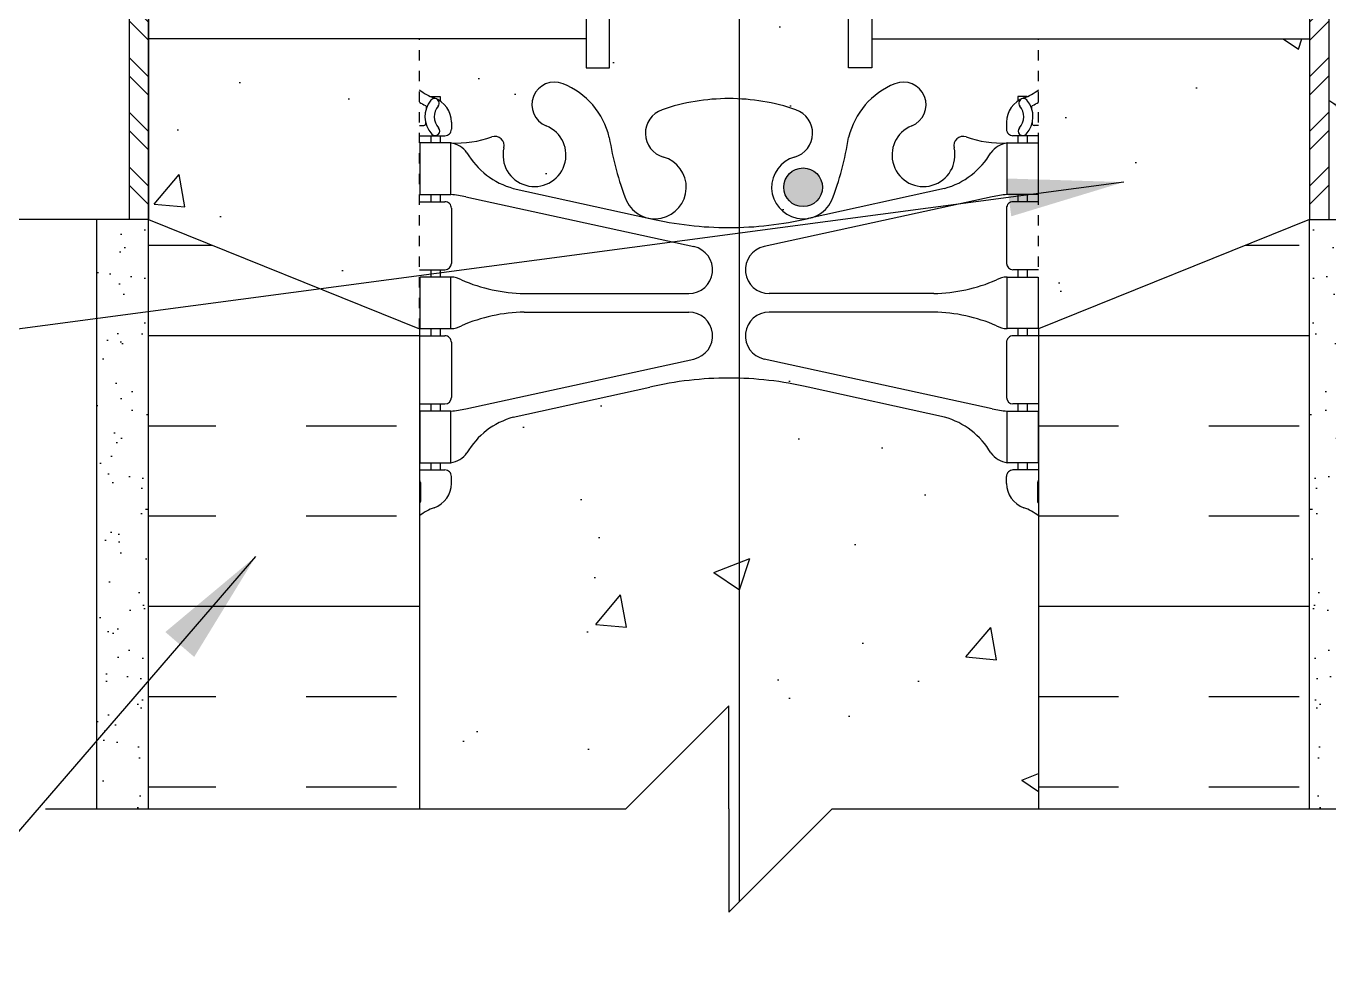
# Model space of a CAD drawing. Header units: inches. Extents: x 98.7 to 149.2, y 191.1 to 275.7.
# Drawn here: x 117.13 to 129.76, y 211.6 to 220.79 of the extents above; entities that cross this region are included whole.
import ezdxf

# ---------------------------------------------------------------- set-up
doc = ezdxf.new("R2010")
doc.units = ezdxf.units.IN
doc.header["$LTSCALE"] = 0.5
doc.header["$MEASUREMENT"] = 0
doc.linetypes.add('DASHED2', pattern=[0.375, 0.25, -0.125])
for name, color, linetype in [('HATCH', 12, 'Continuous'), ('line25', 2, 'Continuous'), ('LINE3', 3, 'Continuous'), ('LINE50', 5, 'Continuous'), ('LINE9', 9, 'Continuous'), ('TEXT', 4, 'Continuous'), ('Web_Edge', 9, 'Continuous')]:
    doc.layers.add(name, color=color, linetype=linetype)
doc.styles.add('DIM', font='romans.shx', dxfattribs={"width": 0.7})
doc.dimstyles.new('ext_12', dxfattribs={"dimscale": 12, "dimtxt": 0.09375, "dimasz": 0.09375, "dimexe": 0.09375, "dimexo": 0.0625, "dimgap": 0.0625, "dimtad": 1, "dimdec": 1, "dimzin": 3, "dimdsep": 46, "dimlunit": 4, "dimtxsty": 'DIM', "dimcen": 0.09, "dimdle": 0.09375, "dimclrt": 4, "dimadec": 0, "dimazin": 0, "dimtfac": 1, "dimtdec": 1, "dimtmove": 2, "dimatfit": 3, "dimfxl": 1, "dimfrac": 2, "dimtolj": 1, "dimtzin": 0, "dimarcsym": 0})
pattern_1 = [(310, (11.05071330059073, 461.3492498301411), (3.586300913003767, 0.3137606749129755), [0.375, -4.125]), (5.000000000000005, (11.05071330059073, 461.3492498301411), (-0.693756668065, -3.760960668500059), [0.3, -3.3]), (259.5486000000001, (11.34957170059076, 461.3753965301411), (2.892546908570108, -3.447197710304768), [0.3187009499999999, -3.505710559999999]), (313.8158, (11.05071330059073, 460.3492498301411), (5.336205243128222, 0.8275950716450904), [0.5624999999999997, -6.187499999999997]), (263.3644, (11.49539702559073, 460.4182163651411), (4.673313527743517, -4.870589354502209), [0.47805144, -5.258565]), (8.815800000000008, (11.05071330059073, 460.3492498301411), (4.673309725668136, -4.870593004626623), [0.45, -4.95]), (339, (11.55071330059073, 460.5992498301411), (2.984535260592308, 2.013094453326694), [0.3749999999999998, -4.124999999999997]), (33.99999999999999, (11.55071330059073, 460.5992498301411), (1.216576659607909, -3.625750225234265), [0.3, -3.3]), (288.5486, (11.79942446559076, 460.7670078601411), (4.20111314290745, -1.612652483549762), [0.31870095, -3.50571056]), (322.5, (11.05071330059073, 461.3492498301411), (0.06079927658645334, -1.664469269156557), [0, -3.26, 0, -3.35, 0, -3.3125]), (352.5, (11.05071330059073, 461.3492498301411), (1.315347687210743, -1.972058559411801), [0, -1.91, 0, -3.185, 0, -1.2625]), (32.50000000000003, (9.93571330059072, 461.3492498301411), (2.669112180862045, 0.112774358671899), [0, -1.25, 0, -3.9, 0, -5.175]), (42.50000000000002, (9.43571330059072, 461.3492498301411), (2.915930846711931, -0.5005249116615882), [0, -1.624999999999999, 0, -2.589999999999999, 0, -3.674999999999998])]
pattern_2 = [(49.99999999999999, (0, 0), (3.586300913003767, -0.3137606749129755), [0.375, -4.125]), (355, (0, 0), (-0.693756668065, 3.760960668500059), [0.3, -3.3]), (100.45144446, (0.298858405, -0.02614672), (2.89254423363556, 3.447199954843147), [0.3187009599999999, -3.505710559999999]), (46.18420000000001, (0, 1), (5.336206653357862, -0.8275964039653827), [0.5625, -6.1875]), (96.63563549, (0.444683725, 0.931033465), (4.673309728371142, 4.870593003872752), [0.47805171, -5.258568799999999]), (351.1841639899999, (0, 1), (4.673309725273866, 4.870593001349951), [0.45, -4.950000005]), (21, (0.5, 0.75), (2.984535260592308, -2.013094453326694), [0.375, -4.125]), (326.0000000000001, (0.5, 0.75), (1.216576659607909, 3.625750225234265), [0.3, -3.3]), (71.45144474, (0.74871127, 0.58224213), (4.201111883649856, 1.612655764031769), [0.31870095, -3.50571056]), (37.50000000000001, (0, 0), (0.06079927658645334, 1.664469269156557), [0, -3.26, 0, -3.35, 0, -3.3125]), (7.499999999999999, (0, 0), (1.315347687210743, 1.972058559411801), [0, -1.91, 0, -3.185, 0, -1.2625]), (327.5, (-1.115, 0), (2.669112180862045, -0.1127743586718988), [0, -1.25, 0, -3.9, 0, -5.175]), (317.5, (-1.615, 0), (2.915930846711931, 0.5005249116615886), [0, -1.625, 0, -2.59, 0, -3.675])]

msp = doc.modelspace()

# ---------------------------------------------------------------- hatches: boundary and pattern name
at = {"layer": 'HATCH'}
h = msp.add_hatch(dxfattribs=at)
h.set_pattern_fill('AR-CONC', color=256, scale=0.5)
h.set_pattern_definition(pattern_2)
h.paths.add_polyline_path([(126.9443698248143, 216.0425707072521, 0.0824145898443823), (126.8010328713449, 216.1216771838213, -0.3178372451770548), (126.6343662046816, 216.3573794442022), (126.6343662046779, 216.4248794442123, -0.4142135623888804), (126.6968662046779, 216.4873794442157), (126.7443662044634, 216.4873794442157), (126.744366204468, 216.5573794442157), (126.6393662046861, 216.5573794442157, -0.1889729320645499), (126.4834971289979, 216.6522239326051, 0.1963228336437672), (126.0343662046377, 216.9984836527332), (124.7125106358064, 217.288979218988, 0.05779469062714023), (123.9443698248138, 217.3780657090809, 0.05779469062707421), (123.1762290138221, 217.288979218988), (121.8543734449908, 216.9984836527332, 0.196322833643802), (121.4052425206306, 216.652223932605, -0.1889729320644558), (121.2493734449423, 216.5573794442157), (121.1443734451605, 216.5573794442157), (121.144373445165, 216.4873794442157), (121.1918734449505, 216.4873794442157, -0.4142135623888804), (121.2543734449505, 216.4248794442123), (121.2543734449469, 216.3573794442022, -0.3178372451770811), (121.0877067782836, 216.1216771838213, 0.08241458984436822), (120.9443698248142, 216.0425707072521), (120.9443698248142, 213.2019589700161), (122.9443698248143, 213.2019589700161), (123.9443698248143, 214.2019589700161), (123.9443698248143, 213.2019589700161), (123.9443698248143, 212.2019589700161), (124.9443698248143, 213.2019589700161), (126.9443698248142, 213.2019589700161)])
h.paths.add_polyline_path([(126.9443698248143, 223.9734268070496), (126.9443698248143, 224.3502252183188, 0.0643975703405397), (126.8343662047005, 224.4161847435825), (126.7443662046999, 224.4161847435756), (126.7443662046972, 224.4579108034997, -0.2490694201798125), (126.6343662046811, 224.6650339552692), (126.6343662046775, 224.7325339552793, -0.4142135623889448), (126.6968662046775, 224.7950339552827), (126.7443662046753, 224.7950339552827), (126.7443662046708, 224.8650339552827), (126.6393662046858, 224.8650339552827, 0.1004604156418832), (126.2456677346196, 224.8078711994355, -0.6014354320991795), (126.1261642643937, 224.9127545418588, 2.182094824738531), (125.7160841105287, 224.6998451104097, -1), (125.5526555390998, 224.291322036348, -0.2443795113558914), (125.104247666293, 224.8120789407989, 0.05315652255487449), (124.9384082120758, 225.4261605727139, 1.55313178692264), (124.580178112751, 225.0018558810673, -0.735592542234827), (124.5929629831859, 224.5438093039273, -0.08275514747013651), (123.9443698248142, 224.4357202201476, -0.082755147470137), (123.2957766664425, 224.5438093039273, -0.7355925422305362), (123.3085615368777, 225.0018558810665, 1.553131786917632), (122.9503314375526, 225.4261605727138, 0.05315652255485272), (122.7844919833355, 224.8120789407991, -0.2443795113559848), (122.3360841105285, 224.291322036348, -1), (122.1726555390998, 224.6998451104096, 2.182094824737379), (121.7625753852346, 224.9127545418587, -0.6014354321001574), (121.6430719150083, 224.8078711994357, 0.1004604156417333), (121.2493734449426, 224.8650339552827), (121.1443734449577, 224.8650339552827), (121.1443734449531, 224.7950339552827), (121.191873444951, 224.7950339552827, -0.4142135623889448), (121.254373444951, 224.7325339552793), (121.2543734449473, 224.6650339552692, -0.2490694201798239), (121.1443734449313, 224.4579108034997), (121.1443734449286, 224.4161847435756), (121.054373444928, 224.4161847435825, 0.06439757034050518), (120.9443698248142, 224.3502252183189), (120.9443698248142, 223.9734268070496), (120.9443698248142, 221.1649590651141), (122.5588777324505, 221.1649590651141), (122.5588777324505, 221.4435730038553), (122.785499396465, 221.4435730038553), (122.785499396465, 220.9149590651141), (122.785499396465, 220.3863451263728), (122.5588777324505, 220.3863451263728), (122.5588777324505, 220.6649590651141), (120.9443698248142, 220.6649590651141), (120.9443698248142, 220.1721881811793, 0.06439757034052378), (121.054373444928, 220.1062286559157), (121.1443734449286, 220.1062286559225), (121.1443734449313, 220.0645025959984, -0.2490694201798126), (121.2543734449473, 219.8573794442289), (121.254373444951, 219.7898794442189, -0.414213562388949), (121.191873444951, 219.7273794442155), (121.1443734449531, 219.7273794442155), (121.1443734449577, 219.6573794442155), (121.2493734449426, 219.6573794442155, 0.1004604156419465), (121.6430719150092, 219.7145422000627, -0.6014354320982384), (121.7625753852348, 219.6096588576393, 2.182094824738583), (122.1726555390998, 219.8225682890885, -1), (122.3360841105287, 220.2310913631501, -0.2443795113558729), (122.7844919833355, 219.7103344586993, 0.05315652255488424), (122.9503314375526, 219.0962528267842, 1.553131786922514), (123.3085615368774, 219.5205575184308, -0.7355925422348231), (123.2957766664425, 219.9786040955708, -0.08275514747013649), (123.9443698248142, 220.0866931793505, -0.08275514747013699), (124.5929629831859, 219.9786040955708, -0.7355925422305407), (124.5801781127508, 219.5205575184316, 1.553131786917259), (124.9384082120758, 219.0962528267842, 0.05315652255488424), (125.104247666293, 219.7103344586993, -0.2443795113559009), (125.5526555390999, 220.2310913631501, -1), (125.7160841105287, 219.8225682890885, 2.182094824737411), (126.1261642643939, 219.6096588576394, -0.6014354320990096), (126.2456677346198, 219.7145422000625, 0.1004604156418062), (126.6393662046858, 219.6573794442155), (126.7443662046708, 219.6573794442155), (126.7443662046753, 219.7273794442155), (126.6968662046775, 219.7273794442155, -0.414213562388949), (126.6343662046775, 219.7898794442189), (126.6343662046811, 219.8573794442289, -0.2490694201798239), (126.7443662046972, 220.0645025959984), (126.7443662046999, 220.1062286559225), (126.8343662047004, 220.1062286559157, 0.0643975703405423), (126.9443698248143, 220.1721881811793), (126.9443698248143, 220.6649590651141), (125.329861917178, 220.6649590651141), (125.329861917178, 220.3863451263728), (125.1032402531635, 220.3863451263728), (125.1032402531635, 220.9149590651141), (125.1032402531635, 221.4435730038553), (125.329861917178, 221.4435730038553), (125.329861917178, 221.1649590651141), (126.9443698248143, 221.1649590651141)])
h.paths.add_polyline_path([(129.5693698248142, 222.9149590651141), (126.9443698248143, 223.9734268070496), (126.9443698248143, 221.1649590651141), (129.5693698248142, 221.1649590651141)])
h.paths.add_polyline_path([(120.9443698248142, 220.6649590651141), (118.3193698248143, 220.6649590651141), (118.3193698248143, 218.9149590651141), (120.9421672846424, 217.8573794442156), (120.9443698248142, 217.8573794442156)])
h.paths.add_polyline_path([(120.9443698248142, 223.9734268070496), (118.3193698248143, 222.9149590651141), (118.3193698248143, 221.1649590651141), (120.9443698248142, 221.1649590651141)])
h.paths.add_polyline_path([(126.9443698248143, 234.0425707072521, 0.08241458984437525), (126.8010328713449, 234.1216771838213, -0.3178372451770518), (126.6343662046816, 234.3573794442022), (126.6343662046779, 234.4248794442123, -0.4142135623888782), (126.6968662046779, 234.4873794442157), (126.7443662044634, 234.4873794442157), (126.744366204468, 234.5573794442157), (126.6393662046861, 234.5573794442157, -0.1889729320647481), (126.4834971289978, 234.6522239326052, 0.1963228336436824), (126.0343662046377, 234.9984836527332), (124.7125106358063, 235.288979218988, 0.05779469062713679), (123.9443698248138, 235.3780657090809, 0.05779469062708183), (123.176229013822, 235.288979218988), (121.8543734449908, 234.9984836527332, 0.1963228336438104), (121.4052425206306, 234.652223932605, -0.188972932064463), (121.2493734449423, 234.5573794442157), (121.1443734451605, 234.5573794442157), (121.144373445165, 234.4873794442157), (121.1918734449505, 234.4873794442157, -0.414213562388899), (121.2543734449505, 234.4248794442123), (121.2543734449469, 234.3573794442022, -0.3178372451770845), (121.0877067782836, 234.1216771838213, 0.08241458984436272), (120.9443698248142, 234.0425707072521), (120.9443698248142, 228.479842692246, 0.08241458984436462), (121.0877067782835, 228.4007362156768, -0.3178372451770609), (121.2543734449469, 228.1650339552959), (121.2543734449505, 228.0975339552858, -0.4142135623888782), (121.1918734449505, 228.0350339552825), (121.144373445165, 228.0350339552825), (121.1443734451605, 227.9650339552824), (121.2493734449423, 227.9650339552824, -0.1889729320647464), (121.4052425206307, 227.8701894668929, 0.1963228336436939), (121.8543734449908, 227.5239297467649), (123.176229013822, 227.2334341805101, 0.05779469062714765), (123.9443698248147, 227.1443476904172, 0.05779469062707415), (124.7125106358064, 227.2334341805101), (126.0343662046377, 227.5239297467649, 0.1963228336438623), (126.483497128998, 227.8701894668933, -0.1889729320642814), (126.6393662046861, 227.9650339552824), (126.744366204468, 227.9650339552824), (126.7443662044634, 228.0350339552825), (126.6968662046779, 228.0350339552825, -0.4142135623888886), (126.6343662046779, 228.0975339552858), (126.6343662046816, 228.1650339552959, -0.3178372451770811), (126.8010328713449, 228.4007362156768, 0.08241458984438943), (126.9443698248143, 228.479842692246)])
h.paths.add_polyline_path([(124.9131198248142, 240.258709065114), (124.148999923225, 240.258709065114, 0.4775643572532454), (123.897875327784, 240.2413907543616, 0.2462060209678243), (123.7397397264035, 240.3231402044984), (123.7397397264035, 240.258709065114), (122.9756198248143, 240.258709065114), (122.9756198248143, 237.0526584887756, 1.42045878805429), (123.3085615368774, 237.5205575184308, -0.7355925422348184), (123.2957766664425, 237.9786040955708, -0.08275514747013687), (123.9443698248142, 238.0866931793505, -0.08275514747013701), (124.5929629831859, 237.9786040955708, -0.7355925422305466), (124.5801781127508, 237.5205575184316, 1.420458788048563), (124.9131198248142, 237.0526584887757)])
h.paths.add_polyline_path([(126.9443698248142, 238.758709065114), (126.9131198248142, 238.758709065114), (126.9131198248142, 240.258709065114), (125.4131198248142, 240.258709065114), (125.4131198248142, 238.1572555801675, -0.05312495941469512), (125.5526555390999, 238.2310913631501, -1), (125.7160841105287, 237.8225682890885, 2.182094824737415), (126.1261642643939, 237.6096588576394, -0.6014354321551346), (126.2456677346333, 237.7145422000577, 0.1004604156381806), (126.6393662046858, 237.6573794442155), (126.7443662046708, 237.6573794442155), (126.7443662046753, 237.7273794442155), (126.6968662046775, 237.7273794442155, -0.4142135623889656), (126.6343662046775, 237.7898794442189), (126.6343662046811, 237.8573794442289, -0.2490694201798201), (126.7443662046972, 238.0645025959984), (126.7443662046999, 238.1062286559225), (126.8343662047004, 238.1062286559157, 0.06439757034051131), (126.9443698248142, 238.1721881811793)])
h.paths.add_polyline_path([(122.4756198248143, 240.258709065114), (120.9756198248143, 240.258709065114), (120.9756198248143, 238.758709065114), (120.9443698248142, 238.758709065114), (120.9443698248142, 238.1721881811793, 0.06439757034050582), (121.054373444928, 238.1062286559157), (121.1443734449286, 238.1062286559225), (121.1443734449313, 238.0645025959984, -0.2490694201798088), (121.2543734449473, 237.8573794442289), (121.254373444951, 237.7898794442189, -0.4142135623889448), (121.191873444951, 237.7273794442155), (121.1443734449531, 237.7273794442155), (121.1443734449577, 237.6573794442155), (121.2493734449426, 237.6573794442155, 0.1004604156419608), (121.6430719150092, 237.7145422000627, -0.6014354320980123), (121.7625753852348, 237.6096588576394, 2.182094824738604), (122.1726555390998, 237.8225682890885, -1), (122.3360841105287, 238.2310913631501, -0.05312495941467182), (122.4756198248143, 238.1572555801675)])
h.paths.add_polyline_path([(124.148999923225, 242.258709065114), (124.398999923225, 242.258709065114, -0.4142135623730991), (124.648999923225, 242.008709065114), (124.648999923225, 241.008709065114, 0.4142135623730951), (124.898999923225, 240.758709065114), (124.9633447574926, 240.758709065114), (124.9633447574926, 242.258709065114), (125.6343683059158, 242.2755835733841, -0.09542312720989782), (125.5526555390999, 242.291322036348, -0.2443795113559903), (125.1042476662929, 242.8120789407991, 0.0531565225548658), (124.9384082120758, 243.426160572714, 1.553131786922428), (124.580178112751, 243.0018558810673, -0.735592542234818), (124.5929629831859, 242.5438093039273, -0.08275514747013699), (123.9443698248142, 242.4357202201476, -0.08275514747013701), (123.2957766664425, 242.5438093039273, -0.7355925422305273), (123.3085615368777, 243.0018558810665, 1.553131786912529), (122.9503314375532, 243.4261605727153, 0.05315652255498274), (122.7844919833355, 242.8120789407991, -0.2443795113559918), (122.3360841105285, 242.291322036348, -0.09542312720996793), (122.2543713437126, 242.2755835733841), (122.9253948921359, 242.258709065114), (122.9253948921359, 240.758709065114), (122.9897397264035, 240.758709065114, 0.4142135623730788), (123.2397397264035, 241.008709065114), (123.2397397264035, 242.008709065114, -0.4142135623730951), (123.4897397264035, 242.258709065114), (123.7397397264035, 242.258709065114), (123.7397397264035, 240.3231402044984, -0.2462060209678262), (123.897875327784, 240.2413907543616, -0.4775643572532479), (124.148999923225, 240.258709065114)])
h.paths.add_polyline_path([(126.6343662046811, 242.6650339552692), (126.6343662046775, 242.7325339552793, -0.4142135623889448), (126.6968662046775, 242.7950339552827), (126.7443662046753, 242.7950339552827), (126.7443662046708, 242.8650339552827), (126.6393662046859, 242.8650339552827, 0.1004604156418766), (126.2456677346196, 242.8078711994355, -0.6014354320992575), (126.1261642643937, 242.9127545418588, 2.182094824738543), (125.7160841105287, 242.6998451104097, -0.8257785054200651), (125.6343683059157, 242.2755835733842), (126.9443698248142, 242.2737873549822), (126.9443698248142, 242.3502252183189, 0.06439757034050518), (126.8343662047004, 242.4161847435825), (126.7443662046999, 242.4161847435756), (126.7443662046972, 242.4579108034997, -0.2490694201798088)])
h.paths.add_polyline_path([(122.1726555390998, 242.6998451104096, 2.182094824737177), (121.7625753852346, 242.9127545418587, -0.6014354320336183), (121.6430719150244, 242.80787119943, 0.1004604156460294), (121.2493734449426, 242.8650339552827), (121.1443734449577, 242.8650339552827), (121.1443734449531, 242.7950339552827), (121.191873444951, 242.7950339552827, -0.4142135623889448), (121.254373444951, 242.7325339552793), (121.2543734449473, 242.6650339552692, -0.2490694201798201), (121.1443734449313, 242.4579108034997), (121.1443734449286, 242.4161847435756), (121.054373444928, 242.4161847435825, 0.06439757034051412), (120.9443698248142, 242.3502252183189), (120.9443698248142, 242.2586953879503), (122.2543713437127, 242.2755835733841, -0.8257785054196879)])
h.paths.add_polyline_path([(126.9443698248142, 251.7587090651139), (125.1631198248142, 251.7587090651139), (124.1631198248142, 250.758709065114), (124.1631198248142, 252.758709065114), (123.1631198248142, 251.7587090651139), (120.9443698248142, 251.7587090651139), (120.9443698248142, 246.479842692246, 0.08241458984437101), (121.0877067782835, 246.4007362156768, -0.3178372451770563), (121.2543734449469, 246.1650339552959), (121.2543734449505, 246.0975339552858, -0.4142135623888782), (121.1918734449505, 246.0350339552825), (121.144373445165, 246.0350339552825), (121.1443734451605, 245.9650339552824), (121.2493734449423, 245.9650339552824, -0.1889729320651229), (121.4052425206309, 245.8701894668926, 0.196322833643568), (121.8543734449908, 245.5239297467649), (123.1762290138222, 245.2334341805101, 0.05779469062712857), (123.9443698248147, 245.1443476904172, 0.05779469062706464), (124.7125106358063, 245.2334341805101), (126.0343662046376, 245.5239297467649, 0.1963228336438657), (126.483497128998, 245.8701894668933, -0.1889729320642901), (126.6393662046861, 245.9650339552824), (126.744366204468, 245.9650339552824), (126.7443662044634, 246.0350339552825), (126.6968662046779, 246.0350339552825, -0.4142135623888554), (126.6343662046779, 246.0975339552858), (126.6343662046816, 246.1650339552959, -0.3178372451770807), (126.8010328713449, 246.4007362156768, 0.08241458984436265), (126.9443698248142, 246.479842692246)])
h.paths.add_polyline_path([(126.4834971289995, 255.1497262979673, 0.1963228336450095), (126.0343662046373, 255.4959860180983), (124.7125106358049, 255.7864815843533, 0.0577946906270224), (123.9443698248138, 255.8755680744458, 0.05779469062691979), (123.1762290138241, 255.7864815843534), (121.8543734449913, 255.4959860180983, 0.1963228336442205), (121.4052425206301, 255.1497262979694, -0.1889729320639525), (121.2493734449421, 255.0548818095806), (121.1443734451605, 255.0548818095806), (121.144373445165, 254.9848818095806), (121.1918734449505, 254.9848818095806, -0.4142135623888782), (121.2543734449505, 254.9223818095772), (121.2543734449469, 254.8548818095671, -0.3178372451770296), (121.0877067782835, 254.6191795491863, 0.08241458984439366), (120.9443698248142, 254.5400730726171), (120.9443698248142, 254.2587090651139), (123.1631198248142, 254.2587090651139), (124.1631198248142, 255.258709065114), (124.1631198248142, 253.258709065114), (125.1631198248142, 254.2587090651139), (126.9443698248142, 254.2587090651139), (126.9443698248142, 254.5400730726171, 0.08241458984434717), (126.8010328713449, 254.6191795491863, -0.3178372451770528), (126.6343662046816, 254.8548818095671), (126.6343662046779, 254.9223818095772, -0.4142135623888782), (126.6968662046779, 254.9848818095806), (126.7443662044634, 254.9848818095806), (126.744366204468, 255.0548818095806), (126.6393662046863, 255.0548818095806, -0.1889729320616223)])
h = msp.add_hatch(dxfattribs=at)
h.set_pattern_fill('ANSI32', color=256, style=0)
h.set_pattern_definition([(135, (507.024876870409, -7.71796679681114), (0.2651650429449553, 0.2651650429449554), []), (135, (506.8481001754091, -7.71796679681114), (0.2651650429449553, 0.2651650429449554), [])])
h.paths.add_polyline_path([(118.1318698248144, 222.9149590651142), (118.3193698248142, 222.9149590651141), (118.3193698248143, 218.9149590651141), (118.1318698248144, 218.9149590651142)])
h = msp.add_hatch(dxfattribs=at)
h.set_pattern_fill('ANSI32', color=256, style=0)
h.set_pattern_definition([(45, (-259.1361372207805, -7.71796679681114), (-0.2651650429449553, 0.2651650429449554), []), (45, (-258.9593605257805, -7.71796679681114), (-0.2651650429449553, 0.2651650429449554), [])])
h.paths.add_polyline_path([(129.7568698248141, 222.9149590651142), (129.5693698248143, 222.9149590651141), (129.5693698248142, 218.9149590651141), (129.7568698248141, 218.9149590651142)])
h = msp.add_hatch(dxfattribs=at)
h.set_pattern_fill('AR-CONC', color=256, scale=0.5)
h.set_pattern_definition(pattern_2)
h.paths.add_polyline_path([(129.5693698248142, 218.9149590651141), (129.5693698248142, 220.6649590651141), (126.9443698248143, 220.6649590651141), (126.9443698248143, 217.8564913231786)])
h = msp.add_hatch(dxfattribs=at)
h.set_pattern_fill('AR-CONC', color=256, scale=0.5, style=0)
h.set_pattern_definition(pattern_1)
h.paths.add_polyline_path([(124.0593706981283, 218.7332085324385, -0.3501185223220457), (124.4475516429955, 219.2214793706414, 0.05309424434847129), (124.8980927961579, 219.3766232387921), (124.9370857868971, 219.3948719584579), (124.937085786897, 218.359017844002), (124.4343698248137, 218.359017844002, -0.4135815914070644)])
h = msp.add_hatch(dxfattribs=at)
h.set_pattern_fill('AR-SAND', color=256, scale=0.25, style=0)
h.set_pattern_definition([(142.5, (507.2123768704089, -10.21546916217613), (0.01574833952740204, 0.4817059422532897), [0, -0.38, 0, -0.425, 0, -0.40625]), (172.5, (507.2123768704089, -10.21546916217613), (-0.4424441763169318, 0.7055365163074351), [0, -0.205, 0, -0.3425, 0, -0.13125]), (212.5, (507.5198768704089, -10.21546916217613), (-0.7785354654378738, 0.001414763384241124), [0, -0.125, 0, -0.45, 0, -0.5875]), (222.5, (507.5198768704089, -10.21546916217613), (-0.7515316511430733, 0.2194188912335623), [0, -0.0625, 0, -0.295, 0, -0.3375])])
h.paths.add_polyline_path([(117.8193698248142, 218.9149590651141), (118.3193698248125, 218.9149590651148), (118.3193698248143, 213.2019589700161), (117.8193698248143, 213.2019589700161)])
h = msp.add_hatch(dxfattribs=at)
h.set_pattern_fill('INSUL', color=256, scale=7, style=0)
h.set_pattern_definition([(0, (128.5942773561975, 215.1645699457212), (0, 2.625), []), (0, (128.5942773561975, 216.0395699457212), (0, 2.625), [0.875, -0.875]), (0, (128.5942773561975, 216.9145699457212), (0, 2.625), [0.875, -0.875])])
h.paths.add_polyline_path([(129.569369824816, 218.9149590651148), (126.9443698248143, 217.8564913231786), (126.9443698248142, 213.2019589700161), (129.5693698248142, 213.2019589700161)])
h.paths.add_polyline_path([(120.9443698248142, 217.8564913231786), (118.3193698248142, 218.9149590651141), (118.3193698248142, 213.2019589700161), (120.9443698248142, 213.2019589700161)])
h = msp.add_hatch(dxfattribs=at)
h.set_pattern_fill('AR-SAND', color=256, scale=0.25, style=0)
h.set_pattern_definition([(37.50000000000001, (-259.3236372207804, -10.21546916217613), (-0.01574833952740204, 0.4817059422532897), [0, -0.38, 0, -0.425, 0, -0.40625]), (7.499999999999999, (-259.3236372207804, -10.21546916217613), (0.4424441763169318, 0.7055365163074351), [0, -0.205, 0, -0.3425, 0, -0.13125]), (327.5, (-259.6311372207804, -10.21546916217613), (0.7785354654378738, 0.001414763384241124), [0, -0.125, 0, -0.45, 0, -0.5875]), (317.5, (-259.6311372207804, -10.21546916217613), (0.7515316511430733, 0.2194188912335623), [0, -0.0625, 0, -0.295, 0, -0.3375])])
h.paths.add_polyline_path([(130.0693698248143, 218.9149590651141), (129.569369824816, 218.9149590651148), (129.5693698248142, 213.2019589700161), (130.0693698248142, 213.2019589700161)])
h = msp.add_hatch(dxfattribs=at)
h.set_pattern_fill('AR-CONC', color=256, scale=0.5, style=0)
h.set_pattern_definition(pattern_1)
h.paths.add_polyline_path([(124.937085786897, 217.1431637295461), (124.8980927961572, 217.1614124492123, 0.05164549859370154), (124.4602168843703, 217.3136117578925, 0.001444784042959971), (124.4475516429968, 217.3165563173627, -0.3501185223212079), (124.0593706981283, 217.8048271555631, -0.4135815914090459), (124.4343698248137, 218.1790178440021), (124.937085786897, 218.1790178440021)])
at = {"layer": 'LINE3'}
h = msp.add_hatch(color=256, dxfattribs=at)
h.paths.add_polyline_path([(124.8471894657031, 219.261206699749, 0.8313954898624936), (124.4784927940803, 219.2612066997491)])
h.paths.add_polyline_path([(124.8503411298916, 219.2269730747063, 0.04593457776007547), (124.8471894657031, 219.2612066997491), (124.4784927940803, 219.2612066997491, 0.04593457776007547), (124.4753411298916, 219.2269730747063, 1)])

# ---------------------------------------------------------------- linework, layer by layer
at = {"layer": 'line25'}
for p, q in [((118.1318698248144, 222.9149590651141), (118.1318698248144, 218.9149590651142)), ((129.7568698248141, 222.9149590651141), (129.7568698248141, 218.9149590651142)), ((122.5588777324505, 220.6649590651141), (118.3193698248143, 220.6649590651141)), ((125.329861917178, 220.6649590651141), (129.5693698248142, 220.6649590651141)), ((118.3193698248143, 218.9149590651141), (120.9443698248142, 217.8564913231786)), ((129.5693698248142, 218.9149590651141), (126.9443698248143, 217.8564913231786)), ((120.9443698248142, 217.8564913231786), (120.9443698248142, 213.2019589700161)), ((126.9443698248143, 217.8564913231786), (126.9443698248142, 213.2019589700161))]:
    msp.add_line(p, q, dxfattribs=at)
at = {"layer": 'line25', "color": 12}
for p, q in [((118.3193698248142, 218.9149590651141), (114.3193698248142, 218.9149590651141)), ((129.5693698248143, 218.9149590651141), (133.5693698248143, 218.9149590651141))]:
    msp.add_line(p, q, dxfattribs=at)
at = {"layer": 'line25'}
for points in [[(118.1318698248144, 222.9149590651142), (118.3193698248143, 222.9149590651141), (118.3193698248143, 218.9149590651141), (118.1318698248144, 218.9149590651142)], [(129.7568698248141, 222.9149590651142), (129.5693698248142, 222.9149590651141), (129.5693698248142, 218.9149590651141), (129.7568698248141, 218.9149590651142)], [(122.5588777324505, 220.9149590651141), (122.5588777324505, 220.3863451263728), (122.785499396465, 220.3863451263728), (122.785499396465, 220.9149590651141)], [(125.329861917178, 220.9149590651141), (125.329861917178, 220.3863451263728), (125.1032402531635, 220.3863451263728), (125.1032402531635, 220.9149590651141)]]:
    msp.add_lwpolyline(points, dxfattribs=at)
at = {"layer": 'LINE3'}
msp.add_line((124.0442540512043, 238.8098064028454), (124.0442540512043, 212.3018431964061), dxfattribs=at)
msp.add_circle((124.6628411298916, 219.2269730747063), 0.1875, dxfattribs=at)
at = {"layer": 'LINE50'}
for p, q in [((118.3193698248142, 213.2019589700161), (118.3193698248142, 222.2612066997491)), ((129.5693698248142, 213.2019589700161), (129.569369824816, 218.9149590651141))]:
    msp.add_line(p, q, dxfattribs=at)
at = {"layer": 'LINE50', "color": 9}
msp.add_line((117.8193698248143, 213.2019589700161), (117.8193698248142, 218.9149590651141), dxfattribs=at)
at = {"layer": 'LINE9', "linetype": 'DASHED2', "ltscale": 0.5}
for p, q in [((120.9443698248142, 217.8564913231786), (120.9443698248142, 220.664959065114)), ((126.9443698248143, 217.8564913231786), (126.9443698248143, 220.664959065114))]:
    msp.add_line(p, q, dxfattribs=at)
at = {"layer": 'LINE9'}
for p, q in [((123.9443698248143, 214.2019589700161), (122.9443698248143, 213.2019589700161)), ((123.9443698248143, 213.2019589700161), (123.9443698248143, 214.2019589700161)), ((117.3193698248143, 213.2019589700161), (122.9443698248143, 213.2019589700161)), ((123.9443698248143, 213.2019589700161), (123.9443698248143, 212.2019589700161)), ((123.9443698248143, 212.2019589700161), (124.9443698248143, 213.2019589700161)), ((124.9443698248143, 213.2019589700161), (131.0693698248143, 213.2019589700161))]:
    msp.add_line(p, q, dxfattribs=at)
at = {"layer": 'Web_Edge'}
for p, q in [((121.054373444928, 220.1062286559157), (121.1443734449286, 220.1062286559225)), ((121.1443734449286, 220.1062286559225), (121.1443734449313, 220.0645025959984)), ((126.8343662047005, 220.1062286559157), (126.7443662046999, 220.1062286559225)), ((126.7443662046999, 220.1062286559225), (126.7443662046972, 220.0645025959984)), ((121.2543734449473, 219.8573794442345), (121.254373444951, 219.7898794442183)), ((126.6343662046811, 219.8573794442345), (126.6343662046775, 219.7898794442183)), ((120.9443698248142, 219.8273794442155), (120.9862489813368, 219.8273794442156)), ((120.9443698248142, 219.7273794442155), (121.191873444951, 219.7273794442155)), ((121.054373444928, 219.7273794442154), (121.054373444928, 219.6573794442155)), ((121.1443734449531, 219.7273794442154), (121.1443734449577, 219.6573794442155)), ((126.9443698248142, 219.7273794442155), (126.6968662046775, 219.7273794442155)), ((126.7443662046753, 219.7273794442154), (126.7443662046708, 219.6573794442155)), ((126.8343662047005, 219.7273794442154), (126.8343662047005, 219.6573794442155)), ((126.9443698248142, 219.8273794442155), (126.9024906682917, 219.8273794442156)), ((121.8543734449923, 219.2162752356977), (123.1762290138231, 218.925779669443)), ((126.0343662046362, 219.2162752356977), (124.7125106358053, 218.925779669443)), ((120.9443698248142, 219.0873794442155), (121.191873444951, 219.0873794442156)), ((121.054373444928, 219.1573794442155), (121.054373444928, 219.0873794442155)), ((121.1443734449913, 219.1573794442155), (121.1443734449959, 219.0873794442156)), ((121.393373321112, 219.1335767706911), (123.6046085677699, 218.6520188156724)), ((126.4953663285164, 219.1335767706911), (124.2841310818585, 218.6520188156724)), ((126.9443698248142, 219.0873794442155), (126.6968662046775, 219.0873794442156)), ((126.7443662046371, 219.1573794442155), (126.7443662046326, 219.0873794442156)), ((126.8343662047005, 219.1573794442155), (126.8343662047005, 219.0873794442155)), ((121.254373444951, 219.0248794442156), (121.254373444951, 218.4898794442156)), ((126.6343662046775, 219.0248794442156), (126.6343662046775, 218.4898794442156)), ((120.9443698248142, 218.4273794442155), (121.191873444951, 218.4273794442156)), ((121.0543734449275, 218.4273794442156), (121.0543734449275, 218.3573794442156)), ((121.1443734450386, 218.4273794442156), (121.1443734450432, 218.3573794442156)), ((126.9443698248142, 218.4273794442155), (126.6968662046775, 218.4273794442156)), ((126.7443662045899, 218.4273794442156), (126.7443662045853, 218.3573794442156)), ((126.834366204701, 218.4273794442156), (126.834366204701, 218.3573794442156)), ((121.9590994050282, 218.1973794442156), (123.5552410400665, 218.1973794442157)), ((125.9296402446003, 218.1973794442156), (124.333498609562, 218.1973794442157)), ((121.9590994050282, 218.0173794442157), (123.5552410400665, 218.0173794442157)), ((125.9296402446003, 218.0173794442157), (124.333498609562, 218.0173794442157)), ((121.0543734449275, 217.8573794442156), (121.0543734449275, 217.7873794442155)), ((121.1443734450754, 217.8573794442156), (121.14437344508, 217.7873794442156)), ((126.744366204553, 217.8573794442156), (126.7443662045485, 217.7873794442156)), ((126.834366204701, 217.8573794442156), (126.834366204701, 217.7873794442155)), ((120.9443698248142, 217.7873794442155), (121.191873444951, 217.7873794442156)), ((121.2543734449514, 217.7248794442156), (121.2543734449514, 217.1898794442156)), ((126.634366204677, 217.7248794442156), (126.634366204677, 217.1898794442156)), ((126.9443698248142, 217.7873794442155), (126.6968662046775, 217.7873794442156)), ((121.393373321112, 217.0811821177402), (123.6046085677699, 217.5627400727589)), ((126.4953663285164, 217.0811821177402), (124.2841310818585, 217.5627400727589)), ((121.8543734449923, 216.9984836527335), (123.1762290138231, 217.2889792189883)), ((126.0343662046362, 216.9984836527335), (124.7125106358053, 217.2889792189883)), ((120.9443698248142, 217.1273794442155), (121.1918734449514, 217.1273794442156)), ((121.0543734449275, 217.1273794442155), (121.0543734449275, 217.0573794442157)), ((121.1443734451227, 217.1273794442156), (121.1443734451273, 217.0573794442157)), ((126.9443698248142, 217.1273794442155), (126.696866204677, 217.1273794442156)), ((126.7443662045057, 217.1273794442156), (126.7443662045012, 217.0573794442157)), ((126.834366204701, 217.1273794442155), (126.834366204701, 217.0573794442157)), ((121.0543734449275, 216.5573794442157), (121.0543734449275, 216.4873794442157)), ((121.1443734451605, 216.5573794442157), (121.144373445165, 216.4873794442157)), ((126.744366204468, 216.5573794442157), (126.7443662044634, 216.4873794442157)), ((126.834366204701, 216.5573794442157), (126.834366204701, 216.4873794442157)), ((120.9443698248142, 216.4873794442157), (121.1918734449505, 216.4873794442157)), ((126.9443698248142, 216.4873794442157), (126.6968662046779, 216.4873794442157)), ((120.9543734452127, 216.367379444217), (120.9543734452277, 216.1813093858404)), ((121.2543734449469, 216.3573794441966), (121.2543734449505, 216.4248794442128)), ((126.6343662046816, 216.3573794441966), (126.6343662046779, 216.4248794442128)), ((126.9343662044157, 216.367379444217), (126.9343662044007, 216.1813093858404))]:
    msp.add_line(p, q, dxfattribs=at)
for points in [[(120.9493734449429, 219.1573794442155), (121.2493734449431, 219.1573794442155), (121.2493734449431, 219.6573794442155), (120.9493734449429, 219.6573794442155)], [(126.9393662046855, 219.1573794442155), (126.6393662046853, 219.1573794442155), (126.6393662046853, 219.6573794442155), (126.9393662046855, 219.6573794442155)], [(120.949373445028, 217.8573794442156), (121.2493734450282, 217.8573794442156), (121.2493734450282, 218.3573794442156), (120.949373445028, 218.3573794442156)], [(126.9393662046005, 217.8573794442156), (126.6393662046003, 217.8573794442156), (126.6393662046003, 218.3573794442156), (126.9393662046005, 218.3573794442156)], [(120.9493734451126, 216.5573794442157), (121.2493734451128, 216.5573794442157), (121.2493734451128, 217.0573794442157), (120.9493734451126, 217.0573794442157)], [(126.9393662045159, 216.5573794442157), (126.6393662045157, 216.5573794442157), (126.6393662045157, 217.0573794442157), (126.9393662045159, 217.0573794442157)]]:
    msp.add_lwpolyline(points, close=True, dxfattribs=at)
for centre, radius, start, end in [((122.2543698248142, 220.0268298261193), 0.22, 68.19625201055833, 248.1962520105583), ((122.059369824814, 219.5393875218412), 0.745, 13.26522148387579, 68.19625201061395), ((125.8293698248144, 219.5393875218412), 0.745, 111.803747989386, 166.7347785161242), ((125.6343698248143, 220.0268298261193), 0.22, 291.8037479894417, 111.8037479894417), ((121.2543734449573, 220.5644862253984), 0.5, 231.6833368003615, 250.5287793646984), ((121.0043734449473, 219.8573794442155), 0.25, 4.360973023723161e-09, 70.52877936469841), ((126.8843662046811, 219.8573794442155), 0.25, 109.4712206353016, 179.999999995639), ((126.6343662046711, 220.5644862253984), 0.5, 289.4712206353016, 308.3166631996385), ((121.2543734449573, 220.5644862253984), 0.6, 238.8906737236135, 245.0747707145221), ((121.2480808534024, 219.9119388505486), 0.25, 140.1145119962552, 222.4608678427975), ((120.9930836364911, 220.0022339368379), 0.02, 340.7916022097029, 65.07477071475527), ((121.0903144823478, 220.0428355438875), 0.04500919725234097, 319.1878992333798, 141.4480006768602), ((121.2480808534024, 219.9119388505486), 0.16, 140.0000771989657, 222.4608678427623), ((123.3736078454472, 219.7515747856242), 0.2400000000001666, 108.9229639064374, 254.2746540496554), ((123.9443698248142, 218.0866931793505), 2, 90, 108.9229639063544), ((123.9443698248142, 218.0866931793505), 2, 71.07703609364555, 90), ((124.5151318041813, 219.7515747856242), 0.2400000000001666, 285.7253459503446, 71.07703609356263), ((126.7984251672806, 220.0428355438875), 0.04500919725234097, 38.55199932313982, 220.8121007666202), ((126.6406587962261, 219.9119388505486), 0.16, 317.5391321572377, 39.99992280103429), ((126.6406587962261, 219.9119388505486), 0.25, 317.5391321572025, 39.88548800374485), ((126.8956560131374, 220.0022339368379), 0.02, 114.9252292852447, 199.208397790297), ((126.6343662046711, 220.5644862253984), 0.6, 294.9252292854779, 301.1093262763865), ((120.9862489813368, 219.8473794442155), 0.02, 270, 14.15406579579475), ((126.9024906682917, 219.8473794442155), 0.02, 165.8459342042052, 270), ((121.0968444439314, 219.7735461178986), 0.04500000000006049, 222.4608678430142, 42.46086784271794), ((121.191873444951, 219.7898794442155), 0.0625, 270, 2.605510395054913e-09), ((121.3054063890909, 220.655808364655), 1, 266.7878664379244, 289.9067031613392), ((121.6749966981456, 219.6303946616454), 0.09, 346.6795056681079, 108.8651388026242), ((122.059369824814, 219.5393875218412), 0.305, 166.6795056680913, 68.19625201061395), ((125.8293698248144, 219.5393875218412), 0.305, 111.803747989386, 13.32049433191201), ((126.2137429514828, 219.6303946616454), 0.09, 71.13486119737583, 193.3204943318921), ((126.5833332605376, 220.655808364655), 1, 250.0932968386608, 273.2121335620756), ((126.6968662046775, 219.7898794442155), 0.0625, 179.9999999973945, 270), ((126.7918952056971, 219.7735461178986), 0.04500000000006049, 137.5391321572821, 317.5391321569858), ((121.2063151006719, 219.4111154009841), 0.25, 37.27766183479265, 80.0823022211798), ((125.7473333252651, 220.1810479411411), 3, 189.0272674072243, 201.1983899770548), ((122.1414063243633, 220.1810479411411), 3, 338.8016100229452, 350.9727325927757), ((126.6824245489566, 219.4111154009841), 0.25, 99.91769777882021, 142.7223381652073), ((122.0537448537957, 219.9392904785188), 0.75, 210.1549804662907, 254.5838091142787), ((123.2258985197368, 219.2269730747063), 0.3050000000005331, 205.3781731784854, 74.27465404970955), ((124.6628411298916, 219.2269730747063), 0.3050000000005331, 105.7253459502904, 334.6218268215146), ((125.8349947958327, 219.9392904785188), 0.75, 285.4161908857213, 329.8450195337093), ((121.191873444951, 219.0248794442156), 0.0625, 0, 90.00000000002606), ((121.1587246839881, 218.1614965182963), 1, 76.42908795296458, 84.79906907891694), ((126.7300149656403, 218.1614965182963), 1, 95.20093092108306, 103.5709120470354), ((126.6968662046775, 219.0248794442156), 0.0625, 89.99999999997395, 180), ((123.9443698248147, 222.1928513780084), 3.356158198657953, 256.7691508398041, 270), ((123.9443698248138, 222.1928513780084), 3.356158198657953, 270, 283.2308491601959), ((123.5552410400665, 218.4273794442157), 0.23, 270, 77.6055086569842), ((124.333498609562, 218.4273794442157), 0.23, 102.3944913430158, 270), ((121.191873444951, 218.4898794442156), 0.0625, 270.000000000026, 0), ((126.6968662046775, 218.4898794442156), 0.0625, 180, 269.9999999999739), ((121.2452506899413, 218.1386957848262), 0.218722518258797, 60.49374658855962, 88.91995365505842), ((121.9892491658457, 219.7970953539704), 1.6, 246.5673388929708, 268.9202773152411), ((125.8994904837828, 219.7970953539704), 1.6, 271.0797226847589, 293.4326611070292), ((126.6434889596872, 218.1386957848262), 0.218722518258797, 91.08004634494158, 119.5062534114404), ((121.9892491658457, 216.4176635344609), 1.6, 91.07972268475895, 113.4326611070292), ((121.9892491658457, 216.4176635344609), 1.6, 91.07972268475895, 113.4326611070292), ((123.5552410400665, 217.7873794442155), 0.23, 282.3944913430158, 90), ((124.333498609562, 217.7873794442155), 0.23, 90, 257.6055086569842), ((125.8994904837828, 216.4176635344609), 1.6, 66.56733889297078, 88.92027731524107), ((125.8994904837828, 216.4176635344609), 1.6, 66.56733889297078, 88.92027731524107), ((121.2452506899413, 218.0760631036051), 0.218722518258797, 271.0800463449416, 299.5062534114404), ((121.2452506899413, 218.0760631036051), 0.218722518258797, 271.0800463449416, 299.5062534114404), ((126.6434889596872, 218.0760631036051), 0.218722518258797, 240.4937465885596, 268.9199536550584), ((126.6434889596872, 218.0760631036051), 0.218722518258797, 240.4937465885596, 268.9199536550584), ((121.1918734449514, 217.7248794442156), 0.0625, 0, 90.00000000002606), ((126.696866204677, 217.7248794442156), 0.0625, 89.99999999997395, 180), ((123.9443698248147, 214.0219075104229), 3.356158198657953, 90, 103.230849160196), ((123.9443698248138, 214.0219075104229), 3.356158198657953, 76.76915083980401, 90), ((121.1918734449514, 217.1898794442156), 0.0625, 270.000000000026, 0), ((126.696866204677, 217.1898794442156), 0.0625, 180, 269.9999999999739), ((121.1587246839881, 218.0532623701349), 1, 275.2009309210831, 283.5709120470354), ((126.7300149656403, 218.0532623701349), 1, 256.4290879529646, 264.7990690789169), ((122.0537448537957, 216.2754684099125), 0.75, 105.4161908857181, 149.8450195337093), ((125.8349947958327, 216.2754684099125), 0.75, 30.15498046629069, 74.58380911428188), ((121.2063151006719, 216.8036434874471), 0.25, 279.9176977788202, 322.7223381652074), ((126.6824245489566, 216.8036434874471), 0.25, 217.2776618347962, 260.0823022211798), ((121.1918734449505, 216.4248794442157), 0.0625, 359.9999999973945, 90), ((126.6968662046779, 216.4248794442157), 0.0625, 90, 180.0000000026055), ((120.9343734452127, 216.3673794442154), 0.02, 4.432624559587171e-09, 60.01197545934035), ((121.0043734449469, 216.3573794442157), 0.25, 289.4712206353016, 359.999999995639), ((126.8843662046816, 216.3573794442157), 0.25, 180.000000004361, 250.5287793646984), ((126.9543662044157, 216.3673794442154), 0.02, 119.9880245406597, 179.9999999955674), ((120.9343734452273, 216.1813093858389), 0.02, 301.0729509076616, 4.72248759103703e-09), ((126.9543662044012, 216.1813093858389), 0.02, 179.9999999952775, 238.9270490923384), ((121.2543734449569, 215.6502726630326), 0.6, 121.0729509072357, 121.1093262763486), ((121.2543734449569, 215.6502726630326), 0.5, 109.4712206353016, 128.3166631995724), ((126.6343662046716, 215.6502726630326), 0.5, 51.68333680042764, 70.52877936469841), ((126.6343662046716, 215.6502726630326), 0.6, 58.89067372365145, 58.92704909276427)]:
    msp.add_arc(centre, radius, start, end, dxfattribs=at)

# ---------------------------------------------------------------- leaders
at = {"layer": 'TEXT'}
for points in [[(129.7568698248141, 220.0712090651141), (133.1795801252842, 217.7714011306001), (134.4260207657829, 217.7714011306001)], [(127.770842395145, 219.2774576357941), (114.0100049961956, 217.4463005211305), (109.3569911894584, 217.4463005211305)], [(119.3567152240194, 215.6471822762874), (115.8639208941643, 211.6023418208123), (112.6104560418114, 211.6023418208123)]]:
    msp.add_leader(points, dimstyle='ext_12', override={"dimgap": 0.0625, "dimtad": 0}, dxfattribs=at)

doc.saveas('drawing.dxf')
